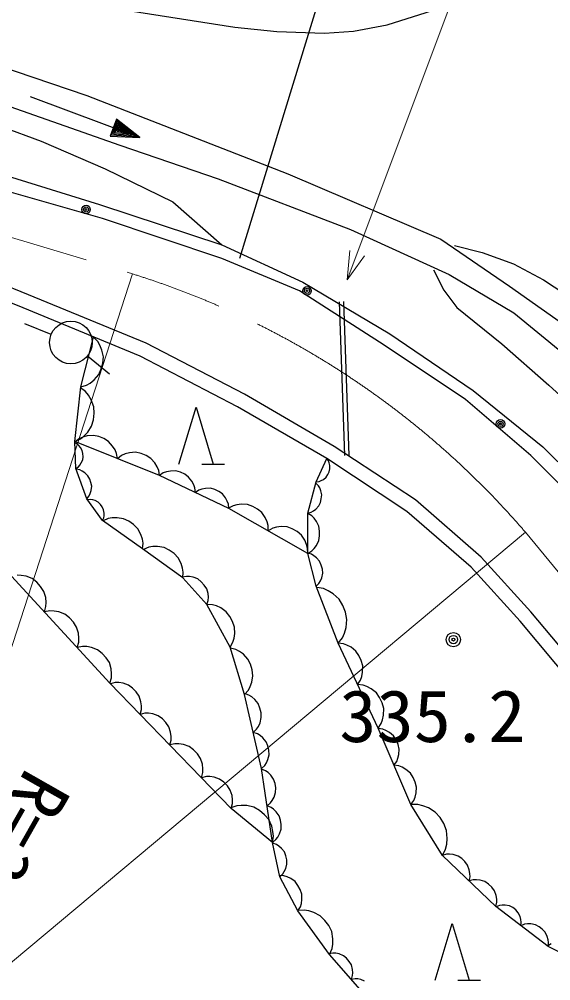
# Model space of a CAD drawing. Units: millimetres, scale not verified. Extents: x 40000 to 680000, y 20000 to 380000.
# Drawn here: x 83049 to 101736, y 289964 to 323734 of the extents above; entities that cross this region are included whole.
import ezdxf
from ezdxf.enums import TextEntityAlignment as Align

# ---------------------------------------------------------------- set-up
doc = ezdxf.new("R2010")
doc.units = ezdxf.units.MM
doc.header["$LTSCALE"] = 1000
doc.linetypes.add('CHAIN', pattern=[18.5, 12, -1.5, 3.5, -1.5])
for name, color, linetype, lineweight in [('M-BGD', 7, 'Continuous', 25), ('M-BGD-EXST', 7, 'Continuous', 25), ('M-BMK', 2, 'CHAIN', 13), ('M-STR-HTXT', 7, 'Continuous', 13)]:
    doc.layers.add(name, color=color, linetype=linetype, lineweight=lineweight)
doc.styles.add('ＭＳ ゴシック', font='')
doc.styles.get('ＭＳ ゴシック').set_extended_font_data('MS Gothic')

msp = doc.modelspace()

# ---------------------------------------------------------------- linework, layer by layer
at = {"layer": 'M-BGD'}
for p, q in [((79069, 323213), (85422, 321053)), ((81244, 321184), (86584, 319316)), ((83430, 321021), (87290, 319578)), ((85422, 321053), (92495, 318300)), ((86465, 320228), (86241, 319629)), ((86481, 320158), (86299, 319671)), ((87290, 319578), (86465, 320228)), ((87177, 319620), (86481, 320158)), ((85974, 316731), (74158, 320099)), ((86498, 320088), (86358, 319713)), ((86514, 320018), (86416, 319755)), ((86531, 319947), (86475, 319798)), ((86475, 319798), (86840, 319746)), ((87065, 319662), (86498, 320088)), ((86952, 319704), (86514, 320018)), ((86840, 319746), (86531, 319947)), ((86547, 319877), (86533, 319840)), ((86533, 319840), (86690, 319802)), ((86690, 319802), (86547, 319877)), ((86241, 319629), (87290, 319578)), ((86299, 319671), (87177, 319620)), ((86358, 319713), (87065, 319662)), ((86416, 319755), (86952, 319704)), ((79561, 319177), (85867, 317231)), ((86584, 319316), (90047, 318129)), ((90047, 318129), (94698, 316347)), ((92495, 318300), (97873, 316013)), ((85867, 317231), (90173, 315808)), ((90167, 315334), (85974, 316731)), ((94698, 316347), (98162, 314764)), ((90173, 315808), (93024, 314501)), ((97873, 316013), (100287, 314361)), ((83371, 314060), (79318, 315681)), ((83185, 313596), (79149, 315210)), ((92898, 314190), (90167, 315334)), ((98162, 314764), (100438, 313428)), ((93024, 314501), (96074, 312680)), ((87509, 312353), (83371, 314060)), ((95884, 312284), (92898, 314190)), ((100287, 314361), (103040, 312413)), ((94296, 313810), (94486, 308410)), ((94446, 313815), (94636, 308416)), ((87298, 311899), (83185, 313596)), ((100438, 313428), (102120, 312043)), ((84172, 312664), (83246, 313040)), ((85212, 310819), (85666, 312573)), ((85810, 312412), (85663, 312562)), ((85888, 312281), (85810, 312412)), ((96074, 312680), (99004, 310700)), ((85956, 312114), (85888, 312281)), ((86007, 311878), (85956, 312114)), ((90965, 310562), (87509, 312353)), ((98743, 310379), (95884, 312284)), ((85449, 311909), (86225, 311278)), ((85988, 311660), (86007, 311878)), ((90724, 310123), (87298, 311899)), ((85845, 311251), (85934, 311451)), ((85934, 311451), (85988, 311660)), ((85545, 310956), (85686, 311069)), ((85686, 311069), (85845, 311251)), ((84999, 308900), (85212, 310819)), ((85385, 310654), (85209, 310788)), ((85212, 310819), (85414, 310879)), ((85414, 310879), (85545, 310956)), ((99004, 310700), (101459, 308720)), ((85486, 310528), (85385, 310654)), ((85582, 310364), (85486, 310528)), ((85671, 310125), (85582, 310364)), ((94122, 308727), (90965, 310562)), ((101030, 308409), (98743, 310379)), ((85683, 309894), (85671, 310125)), ((88665, 308113), (89265, 310113)), ((89265, 310113), (89865, 308113)), ((93859, 308302), (90724, 310123)), ((85595, 309445), (85658, 309667)), ((85658, 309667), (85683, 309894)), ((85457, 309231), (85595, 309445)), ((84999, 308900), (85201, 308992)), ((85163, 309006), (85014, 308893)), ((85288, 309060), (85163, 309006)), ((85201, 308992), (85326, 309093)), ((85442, 309101), (85288, 309060)), ((85326, 309093), (85457, 309231)), ((85656, 309119), (85442, 309101)), ((85846, 309078), (85656, 309119)), ((86025, 309006), (85846, 309078)), ((86191, 308905), (86025, 309006)), ((85042, 307961), (84999, 308900)), ((87986, 307705), (84999, 308900)), ((85093, 308810), (85001, 308860)), ((85150, 308759), (85093, 308810)), ((85207, 308689), (85150, 308759)), ((85266, 308584), (85207, 308689)), ((86334, 308745), (86191, 308905)), ((86417, 308608), (86334, 308745)), ((96980, 306850), (94122, 308727)), ((101459, 308720), (103518, 306660)), ((85289, 308477), (85266, 308584)), ((85280, 308260), (85294, 308369)), ((85294, 308369), (85289, 308477)), ((86470, 308483), (86417, 308608)), ((86500, 308299), (86470, 308483)), ((86649, 308412), (86500, 308299)), ((86773, 308466), (86649, 308412)), ((86928, 308507), (86773, 308466)), ((87142, 308525), (86928, 308507)), ((87332, 308483), (87142, 308525)), ((87510, 308412), (87332, 308483)), ((87677, 308311), (87510, 308412)), ((103253, 306186), (101030, 308409)), ((85042, 307961), (85129, 308019)), ((85129, 308019), (85181, 308075)), ((85181, 308075), (85231, 308150)), ((85231, 308150), (85280, 308260)), ((87819, 308151), (87677, 308311)), ((87902, 308014), (87819, 308151)), ((87956, 307889), (87902, 308014)), ((89465, 308113), (90265, 308113)), ((93489, 307492), (93859, 308302)), ((96678, 306450), (93859, 308302)), ((93922, 308224), (93863, 308310)), ((93949, 308152), (93922, 308224)), ((93968, 308064), (93949, 308152)), ((93973, 307944), (93968, 308064)), ((85426, 306894), (85042, 307961)), ((85179, 307905), (85053, 307929)), ((85264, 307865), (85179, 307905)), ((85355, 307804), (85264, 307865)), ((85462, 307702), (85355, 307804)), ((85528, 307586), (85462, 307702)), ((87986, 307705), (87956, 307889)), ((88113, 307799), (87977, 307709)), ((90417, 306553), (87986, 307705)), ((88225, 307839), (88113, 307799)), ((88362, 307867), (88225, 307839)), ((88550, 307871), (88362, 307867)), ((88714, 307825), (88550, 307871)), ((88866, 307753), (88714, 307825)), ((89005, 307656), (88866, 307753)), ((89121, 307508), (89005, 307656)), ((93744, 307573), (93838, 307649)), ((93838, 307649), (93899, 307740)), ((93899, 307740), (93944, 307838)), ((93944, 307838), (93973, 307944)), ((85572, 307462), (85528, 307586)), ((85596, 307330), (85572, 307462)), ((85579, 307183), (85596, 307330)), ((89187, 307384), (89121, 307508)), ((89227, 307272), (89187, 307384)), ((93190, 306382), (93489, 307492)), ((93565, 307352), (93476, 307445)), ((93489, 307492), (93593, 307503)), ((93612, 307271), (93565, 307352)), ((93593, 307503), (93665, 307530)), ((93665, 307530), (93744, 307573)), ((85426, 306894), (85507, 306994)), ((85507, 306994), (85547, 307078)), ((85547, 307078), (85579, 307183)), ((89243, 307110), (89227, 307272)), ((89369, 307194), (89243, 307110)), ((89473, 307231), (89369, 307194)), ((89600, 307257), (89473, 307231)), ((89774, 307260), (89600, 307257)), ((89926, 307217), (89774, 307260)), ((90067, 307150), (89926, 307217)), ((90197, 307060), (90067, 307150)), ((90305, 306923), (90197, 307060)), ((93653, 307169), (93612, 307271)), ((93682, 307025), (93653, 307169)), ((93669, 306891), (93682, 307025)), ((85980, 306126), (85426, 306894)), ((85558, 306865), (85453, 306856)), ((85633, 306853), (85558, 306865)), ((85719, 306826), (85633, 306853)), ((85826, 306770), (85719, 306826)), ((85904, 306693), (85826, 306770)), ((85967, 306606), (85904, 306693)), ((90365, 306808), (90305, 306923)), ((90403, 306704), (90365, 306808)), ((90417, 306553), (90403, 306704)), ((90572, 306649), (90409, 306558)), ((90703, 306685), (90572, 306649)), ((90862, 306705), (90703, 306685)), ((91076, 306694), (90862, 306705)), ((91259, 306626), (91076, 306694)), ((91426, 306531), (91259, 306626)), ((93481, 306532), (93579, 306642)), ((93579, 306642), (93635, 306764)), ((93635, 306764), (93669, 306891)), ((99286, 304847), (96980, 306850)), ((86016, 306507), (85967, 306606)), ((86036, 306388), (86016, 306507)), ((86022, 306223), (86034, 306298)), ((86034, 306298), (86036, 306388)), ((93190, 304975), (90417, 306553)), ((91577, 306409), (91426, 306531)), ((91696, 306230), (91577, 306409)), ((93190, 306382), (93314, 306418)), ((93190, 304975), (93190, 306382)), ((93330, 306291), (93190, 306375)), ((93314, 306418), (93395, 306464)), ((93414, 306207), (93330, 306291)), ((93395, 306464), (93481, 306532)), ((98936, 304488), (96678, 306450)), ((85980, 306126), (86022, 306223)), ((87388, 305139), (85980, 306126)), ((86178, 306196), (85997, 306115)), ((86320, 306221), (86178, 306196)), ((86490, 306226), (86320, 306221)), ((86715, 306192), (86490, 306226)), ((86902, 306103), (86715, 306192)), ((87069, 305986), (86902, 306103)), ((87216, 305841), (87069, 305986)), ((91760, 306084), (91696, 306230)), ((91796, 305953), (91760, 306084)), ((91800, 305766), (91796, 305953)), ((93498, 306095), (93414, 306207)), ((93582, 305927), (93498, 306095)), ((87325, 305640), (87216, 305841)), ((87378, 305479), (87325, 305640)), ((91963, 305858), (91800, 305766)), ((92093, 305894), (91963, 305858)), ((92252, 305914), (92093, 305894)), ((92467, 305902), (92252, 305914)), ((92649, 305835), (92467, 305902)), ((92816, 305740), (92649, 305835)), ((92967, 305617), (92816, 305740)), ((93087, 305439), (92967, 305617)), ((93610, 305759), (93582, 305927)), ((93610, 305591), (93610, 305759)), ((87402, 305336), (87378, 305479)), ((87388, 305139), (87402, 305336)), ((93150, 305292), (93087, 305439)), ((93186, 305161), (93150, 305292)), ((93498, 305255), (93582, 305423)), ((93582, 305423), (93610, 305591)), ((88796, 304115), (87388, 305139)), ((87604, 305192), (87421, 305115)), ((87746, 305215), (87604, 305192)), ((87916, 305217), (87746, 305215)), ((88141, 305180), (87916, 305217)), ((88326, 305087), (88141, 305180)), ((88491, 304967), (88326, 305087)), ((88636, 304820), (88491, 304967)), ((93190, 304975), (93186, 305161)), ((93322, 304945), (93188, 304984)), ((93190, 304975), (93330, 305059)), ((93489, 303823), (93190, 304975)), ((93410, 304893), (93322, 304945)), ((93330, 305059), (93414, 305143)), ((93414, 305143), (93498, 305255)), ((88741, 304617), (88636, 304820)), ((88791, 304455), (88741, 304617)), ((93504, 304818), (93410, 304893)), ((93610, 304697), (93504, 304818)), ((93669, 304563), (93610, 304697)), ((101035, 302927), (99286, 304847)), ((88814, 304312), (88791, 304455)), ((88796, 304115), (88814, 304312)), ((93705, 304424), (93669, 304563)), ((93684, 304121), (93718, 304279)), ((93718, 304279), (93705, 304424)), ((100658, 302598), (98936, 304488)), ((86236, 300415), (82781, 304169)), ((83121, 304201), (82977, 304207)), ((83288, 304170), (83121, 304201)), ((83501, 304089), (83288, 304170)), ((83664, 303962), (83501, 304089)), ((83802, 303812), (83664, 303962)), ((88924, 304168), (88775, 304138)), ((89649, 303176), (88796, 304115)), ((89034, 304163), (88924, 304168)), ((89161, 304138), (89034, 304163)), ((89324, 304075), (89161, 304138)), ((89448, 303977), (89324, 304075)), ((89553, 303862), (89448, 303977)), ((93587, 303922), (93639, 304010)), ((93639, 304010), (93684, 304121)), ((83916, 303639), (83802, 303812)), ((83979, 303420), (83916, 303639)), ((89639, 303729), (89553, 303862)), ((89686, 303561), (89639, 303729)), ((93489, 303823), (93587, 303922)), ((94257, 301817), (93489, 303823)), ((93747, 303736), (93506, 303779)), ((93910, 303663), (93747, 303736)), ((94088, 303552), (93910, 303663)), ((83996, 303251), (83979, 303420)), ((83990, 303107), (83996, 303251)), ((89649, 303176), (89693, 303321)), ((89698, 303432), (89686, 303561)), ((89693, 303321), (89698, 303432)), ((94295, 303361), (94088, 303552)), ((94425, 303141), (94295, 303361)), ((83934, 302916), (83990, 303107)), ((84128, 302956), (83934, 302916)), ((84272, 302950), (84128, 302956)), ((84439, 302919), (84272, 302950)), ((84652, 302838), (84439, 302919)), ((89847, 303168), (89649, 303177)), ((90460, 301683), (89649, 303176)), ((89985, 303128), (89847, 303168)), ((90140, 303057), (89985, 303128)), ((90327, 302926), (90140, 303057)), ((90454, 302763), (90327, 302926)), ((94515, 302906), (94425, 303141)), ((104235, 299087), (101035, 302927)), ((84816, 302711), (84652, 302838)), ((84954, 302561), (84816, 302711)), ((90551, 302584), (90454, 302763)), ((90619, 302388), (90551, 302584)), ((94566, 302655), (94515, 302906)), ((94538, 302375), (94566, 302655)), ((103842, 298777), (100658, 302598)), ((85067, 302388), (84954, 302561)), ((85130, 302169), (85067, 302388)), ((90627, 302160), (90619, 302388)), ((94481, 302173), (94538, 302375)), ((85147, 302000), (85130, 302169)), ((85141, 301856), (85147, 302000)), ((90561, 301854), (90602, 301992)), ((90602, 301992), (90627, 302160)), ((94257, 301817), (94408, 302010)), ((94408, 302010), (94481, 302173)), ((85085, 301666), (85141, 301856)), ((85279, 301706), (85085, 301666)), ((85423, 301700), (85279, 301706)), ((85591, 301669), (85423, 301700)), ((85804, 301588), (85591, 301669)), ((85967, 301461), (85804, 301588)), ((90460, 301683), (90561, 301854)), ((90972, 300019), (90460, 301683)), ((90665, 301596), (90472, 301644)), ((90792, 301529), (90665, 301596)), ((95665, 298831), (94257, 301817)), ((94443, 301797), (94258, 301816)), ((94571, 301752), (94443, 301797)), ((94713, 301677), (94571, 301752)), ((94881, 301544), (94713, 301677)), ((86105, 301311), (85967, 301461)), ((86218, 301137), (86105, 301311)), ((90929, 301429), (90792, 301529)), ((91087, 301264), (90929, 301429)), ((91179, 301079), (91087, 301264)), ((94992, 301384), (94881, 301544)), ((95074, 301210), (94992, 301384)), ((86281, 300918), (86218, 301137)), ((86298, 300749), (86281, 300918)), ((91239, 300884), (91179, 301079)), ((91267, 300679), (91239, 300884)), ((95127, 301023), (95074, 301210)), ((95122, 300808), (95127, 301023)), ((86236, 300415), (86292, 300605)), ((86292, 300605), (86298, 300749)), ((91229, 300454), (91267, 300679)), ((95044, 300524), (95090, 300652)), ((95090, 300652), (95122, 300808)), ((90503, 296020), (86236, 300415)), ((86424, 300437), (86254, 300397)), ((86551, 300435), (86424, 300437)), ((86699, 300412), (86551, 300435)), ((86889, 300345), (86699, 300412)), ((87036, 300237), (86889, 300345)), ((87162, 300108), (87036, 300237)), ((91104, 300167), (91172, 300294)), ((91172, 300294), (91229, 300454)), ((94940, 300369), (95044, 300524)), ((95137, 300349), (94940, 300369)), ((95273, 300300), (95137, 300349)), ((95423, 300221), (95273, 300300)), ((95603, 300080), (95423, 300221)), ((87265, 299958), (87162, 300108)), ((87326, 299766), (87265, 299958)), ((91121, 299998), (90965, 300048)), ((90972, 300019), (91104, 300167)), ((91569, 297417), (90972, 300019)), ((91221, 299935), (91121, 299998)), ((91328, 299844), (91221, 299935)), ((95720, 299910), (95603, 300080)), ((95807, 299725), (95720, 299910)), ((87345, 299617), (87326, 299766)), ((87343, 299490), (87345, 299617)), ((91448, 299699), (91328, 299844)), ((91512, 299542), (91448, 299699)), ((91550, 299378), (91512, 299542)), ((95864, 299526), (95807, 299725)), ((87298, 299321), (87343, 299490)), ((87469, 299361), (87298, 299321)), ((87596, 299359), (87469, 299361)), ((87744, 299336), (87596, 299359)), ((87934, 299269), (87744, 299336)), ((88081, 299161), (87934, 299269)), ((91516, 299026), (91560, 299208)), ((91560, 299208), (91550, 299378)), ((95824, 299132), (95858, 299298)), ((95858, 299298), (95864, 299526)), ((88206, 299032), (88081, 299161)), ((88310, 298882), (88206, 299032)), ((88371, 298690), (88310, 298882)), ((91396, 298797), (91459, 298898)), ((91459, 298898), (91516, 299026)), ((95665, 298831), (95775, 298996)), ((95775, 298996), (95824, 299132)), ((88390, 298541), (88371, 298690)), ((88388, 298414), (88390, 298541)), ((91278, 298684), (91396, 298797)), ((91423, 298637), (91278, 298684)), ((91516, 298578), (91423, 298637)), ((91615, 298494), (91516, 298578)), ((96817, 296157), (95665, 298831)), ((95831, 298799), (95669, 298821)), ((95942, 298755), (95831, 298799)), ((96063, 298685), (95942, 298755)), ((96207, 298564), (96063, 298685)), ((96299, 298421), (96207, 298564)), ((88343, 298245), (88388, 298414)), ((88525, 298287), (88343, 298245)), ((88661, 298285), (88525, 298287)), ((88819, 298260), (88661, 298285)), ((89021, 298189), (88819, 298260)), ((89178, 298074), (89021, 298189)), ((91726, 298360), (91615, 298494)), ((91787, 298213), (91726, 298360)), ((91821, 298061), (91787, 298213)), ((96365, 298267), (96299, 298421)), ((96406, 298102), (96365, 298267)), ((89312, 297936), (89178, 298074)), ((89423, 297776), (89312, 297936)), ((91790, 297734), (91831, 297904)), ((91831, 297904), (91821, 298061)), ((96363, 297778), (96395, 297914)), ((96395, 297914), (96406, 298102)), ((89487, 297571), (89423, 297776)), ((89508, 297413), (89487, 297571)), ((91569, 297417), (91679, 297522)), ((91679, 297522), (91737, 297615)), ((91737, 297615), (91790, 297734)), ((96223, 297535), (96319, 297668)), ((96397, 297512), (96223, 297535)), ((96319, 297668), (96363, 297778)), ((96515, 297465), (96397, 297512)), ((89458, 297097), (89506, 297277)), ((89506, 297277), (89508, 297413)), ((91953, 294826), (91569, 297417)), ((91712, 297340), (91572, 297398)), ((91801, 297274), (91712, 297340)), ((91893, 297183), (91801, 297274)), ((91993, 297040), (91893, 297183)), ((96645, 297390), (96515, 297465)), ((96799, 297260), (96645, 297390)), ((96898, 297107), (96799, 297260)), ((89628, 297137), (89458, 297097)), ((89755, 297135), (89628, 297137)), ((89904, 297111), (89755, 297135)), ((90094, 297045), (89904, 297111)), ((90240, 296937), (90094, 297045)), ((90366, 296807), (90240, 296937)), ((92042, 296889), (91993, 297040)), ((92065, 296735), (92042, 296889)), ((96969, 296942), (96898, 297107)), ((97013, 296764), (96969, 296942)), ((90470, 296657), (90366, 296807)), ((90530, 296466), (90470, 296657)), ((92007, 296411), (92062, 296577)), ((92062, 296577), (92065, 296735)), ((96966, 296418), (97001, 296564)), ((97001, 296564), (97013, 296764)), ((90503, 296020), (90548, 296190)), ((90550, 296317), (90530, 296466)), ((90548, 296190), (90550, 296317)), ((91763, 296112), (91880, 296208)), ((91880, 296208), (91946, 296297)), ((91946, 296297), (92007, 296411)), ((96817, 296157), (96919, 296299)), ((97926, 294366), (96817, 296157)), ((96919, 296299), (96966, 296418)), ((90695, 296108), (90487, 296034)), ((91953, 294826), (90503, 296020)), ((90856, 296123), (90695, 296108)), ((91046, 296115), (90856, 296123)), ((91294, 296058), (91046, 296115)), ((91494, 295942), (91294, 296058)), ((91670, 295797), (91494, 295942)), ((91903, 296054), (91763, 296112)), ((91991, 295988), (91903, 296054)), ((92084, 295897), (91991, 295988)), ((92184, 295754), (92084, 295897)), ((97066, 296155), (96821, 296151)), ((97239, 296114), (97066, 296155)), ((97435, 296037), (97239, 296114)), ((97674, 295889), (97435, 296037)), ((97843, 295697), (97674, 295889)), ((91822, 295623), (91670, 295797)), ((91926, 295390), (91822, 295623)), ((92232, 295603), (92184, 295754)), ((92255, 295449), (92232, 295603)), ((97975, 295483), (97843, 295697)), ((98072, 295246), (97975, 295483)), ((91970, 295206), (91926, 295390)), ((91986, 295045), (91970, 295206)), ((92198, 295125), (92252, 295291)), ((92252, 295291), (92255, 295449)), ((98098, 294966), (98072, 295246)), ((91953, 294826), (91986, 295045)), ((91953, 294826), (92070, 294922)), ((92209, 293620), (91953, 294826)), ((92070, 294922), (92136, 295011)), ((92136, 295011), (92198, 295125)), ((98079, 294757), (98098, 294966)), ((92092, 294748), (91960, 294794)), ((92178, 294693), (92092, 294748)), ((92268, 294614), (92178, 294693)), ((92369, 294488), (92268, 294614)), ((92422, 294352), (92369, 294488)), ((97926, 294366), (98038, 294583)), ((98038, 294583), (98079, 294757)), ((92452, 294211), (92422, 294352)), ((92458, 294065), (92452, 294211)), ((98069, 294409), (97923, 294369)), ((99803, 292574), (97926, 294366)), ((98179, 294412), (98069, 294409)), ((98308, 294396), (98179, 294412)), ((98475, 294345), (98308, 294396)), ((98606, 294256), (98475, 294345)), ((98718, 294148), (98606, 294256)), ((98813, 294022), (98718, 294148)), ((92312, 293715), (92367, 293800)), ((92367, 293800), (92418, 293909)), ((92418, 293909), (92458, 294065)), ((98872, 293858), (98813, 294022)), ((98894, 293730), (98872, 293858)), ((92351, 293651), (92188, 293659)), ((92209, 293620), (92312, 293715)), ((92849, 292425), (92209, 293620)), ((92465, 293617), (92351, 293651)), ((92592, 293558), (92465, 293617)), ((92745, 293449), (92592, 293558)), ((98863, 293471), (98896, 293619)), ((99009, 293512), (98863, 293471)), ((98896, 293619), (98894, 293730)), ((99119, 293514), (99009, 293512)), ((99248, 293499), (99119, 293514)), ((99415, 293447), (99248, 293499)), ((92849, 293315), (92745, 293449)), ((92928, 293166), (92849, 293315)), ((92983, 293005), (92928, 293166)), ((99546, 293359), (99415, 293447)), ((99659, 293251), (99546, 293359)), ((99754, 293124), (99659, 293251)), ((99813, 292960), (99754, 293124)), ((92967, 292679), (92988, 292817)), ((92988, 292817), (92983, 293005)), ((99834, 292832), (99813, 292960)), ((99837, 292722), (99834, 292832)), ((93067, 292448), (92846, 292430)), ((92849, 292425), (92933, 292565)), ((92933, 292565), (92967, 292679)), ((93226, 292423), (93067, 292448)), ((99803, 292574), (99837, 292722)), ((101638, 291166), (99803, 292574)), ((99932, 292613), (99813, 292566)), ((100025, 292625), (99932, 292613)), ((100135, 292624), (100025, 292625)), ((100280, 292596), (100135, 292624)), ((100398, 292533), (100280, 292596)), ((100503, 292453), (100398, 292533)), ((100594, 292355), (100503, 292453)), ((93958, 290889), (92849, 292425)), ((93407, 292366), (93226, 292423)), ((93633, 292248), (93407, 292366)), ((93798, 292086), (93633, 292248)), ((100659, 292222), (100594, 292355)), ((100688, 292116), (100659, 292222)), ((100700, 292024), (100688, 292116)), ((93931, 291901), (93798, 292086)), ((94034, 291694), (93931, 291901)), ((97667, 289981), (98267, 291981)), ((98267, 291981), (98867, 289981)), ((100686, 291896), (100700, 292024)), ((100816, 291948), (100686, 291896)), ((100917, 291961), (100816, 291948)), ((101037, 291960), (100917, 291961)), ((101195, 291929), (101037, 291960)), ((101324, 291861), (101195, 291929)), ((101438, 291773), (101324, 291861)), ((101538, 291666), (101438, 291773)), ((94075, 291442), (94034, 291694)), ((94071, 291252), (94075, 291442)), ((101608, 291521), (101538, 291666)), ((101640, 291406), (101608, 291521)), ((93958, 290889), (94046, 291093)), ((94046, 291093), (94071, 291252)), ((101748, 291256), (101620, 291175)), ((101638, 291166), (101654, 291305)), ((103856, 290057), (101638, 291166)), ((101654, 291305), (101640, 291406)), ((94075, 290938), (93937, 290914)), ((95452, 289183), (93958, 290889)), ((94176, 290932), (94075, 290938)), ((94294, 290907), (94176, 290932)), ((94443, 290846), (94294, 290907)), ((94556, 290753), (94443, 290846)), ((94650, 290645), (94556, 290753)), ((94727, 290521), (94650, 290645)), ((94768, 290365), (94727, 290521)), ((94727, 290011), (94770, 290144)), ((94777, 290245), (94768, 290365)), ((94770, 290144), (94777, 290245)), ((94853, 290033), (94727, 290011)), ((94947, 290027), (94853, 290033)), ((95054, 290004), (94947, 290027)), ((95191, 289948), (95054, 290004)), ((98467, 289981), (99267, 289981))]:
    msp.add_line(p, q, dxfattribs=at)
for points in [[(76776, 323951), (77690, 324359), (78679, 324687), (79665, 324869), (80562, 324925), (81963, 324859), (83280, 324697), (86875, 324035), (90633, 323454), (92108, 323298), (93775, 323244), (94798, 323320), (95980, 323534), (99876, 324781)], [(81073, 320343), (82424, 319964), (83823, 319456), (86073, 318481), (88447, 317317), (90173, 315808)], [(98355, 315783), (99329, 315544), (100420, 315149), (101479, 314581), (102607, 313842), (105495, 311754), (108544, 309685), (110255, 308650), (111978, 307734), (113643, 306917), (115485, 306135), (116288, 305922), (117477, 305742), (118554, 305660), (119862, 305689), (121442, 305951), (122955, 306309), (123904, 306571), (125027, 307000), (125665, 307434), (126266, 307970), (127099, 308719)], [(97609, 314933), (97972, 314213), (98427, 313613), (100019, 312336), (101662, 310877), (102731, 309906), (103708, 308860), (109102, 300966), (109367, 300430), (109524, 299783), (109501, 299061)]]:
    msp.add_lwpolyline(points, dxfattribs=at)
for centre, radius in [((85398, 317051), 150), ((85398, 317051), 90), ((85398, 317051), 30), ((93166, 314197), 150), ((93166, 314197), 90), ((93166, 314197), 30), ((84867, 312382), 750), ((99969, 309521), 150), ((99969, 309521), 90), ((99969, 309521), 30), ((98310, 301945), 250), ((98310, 301945), 150), ((98310, 301945), 50)]:
    msp.add_circle(centre, radius, dxfattribs=at)
at = {"layer": 'M-BGD-EXST'}
msp.add_line((95422, 330409), (90790, 315329), dxfattribs=at)
at = {"layer": 'M-BMK'}
for p, q in [((69126, 320168), (87036, 314789)), ((100843, 305719), (105595, 299958))]:
    msp.add_line(p, q, dxfattribs=at)
msp.add_arc((78105, 286149), 30000, 40.7164, 72.6808, dxfattribs=at)
at = {"layer": 'M-STR-HTXT'}
for p, q in [((94579, 314582), (101072, 331898)), ((94579, 314582), (94668, 315617)), ((95192, 315420), (94579, 314582)), ((87036, 314789), (77845, 286490)), ((77845, 286490), (100843, 305719))]:
    msp.add_line(p, q, dxfattribs=at)

# ---------------------------------------------------------------- texts
at = {"layer": 'M-BGD', "style": 'ＭＳ ゴシック', "width": 1.05}
msp.add_text('335.2', height=1833, dxfattribs=at).set_placement((94300, 297797), align=Align.BOTTOM_LEFT)
at = {"layer": 'M-STR-HTXT', "style": 'ＭＳ ゴシック', "width": 1.05}
msp.add_text('R=30', height=1833, rotation=240.4, dxfattribs=at).set_placement((82842, 297779), align=Align.BOTTOM_LEFT)

doc.saveas('drawing.dxf')
